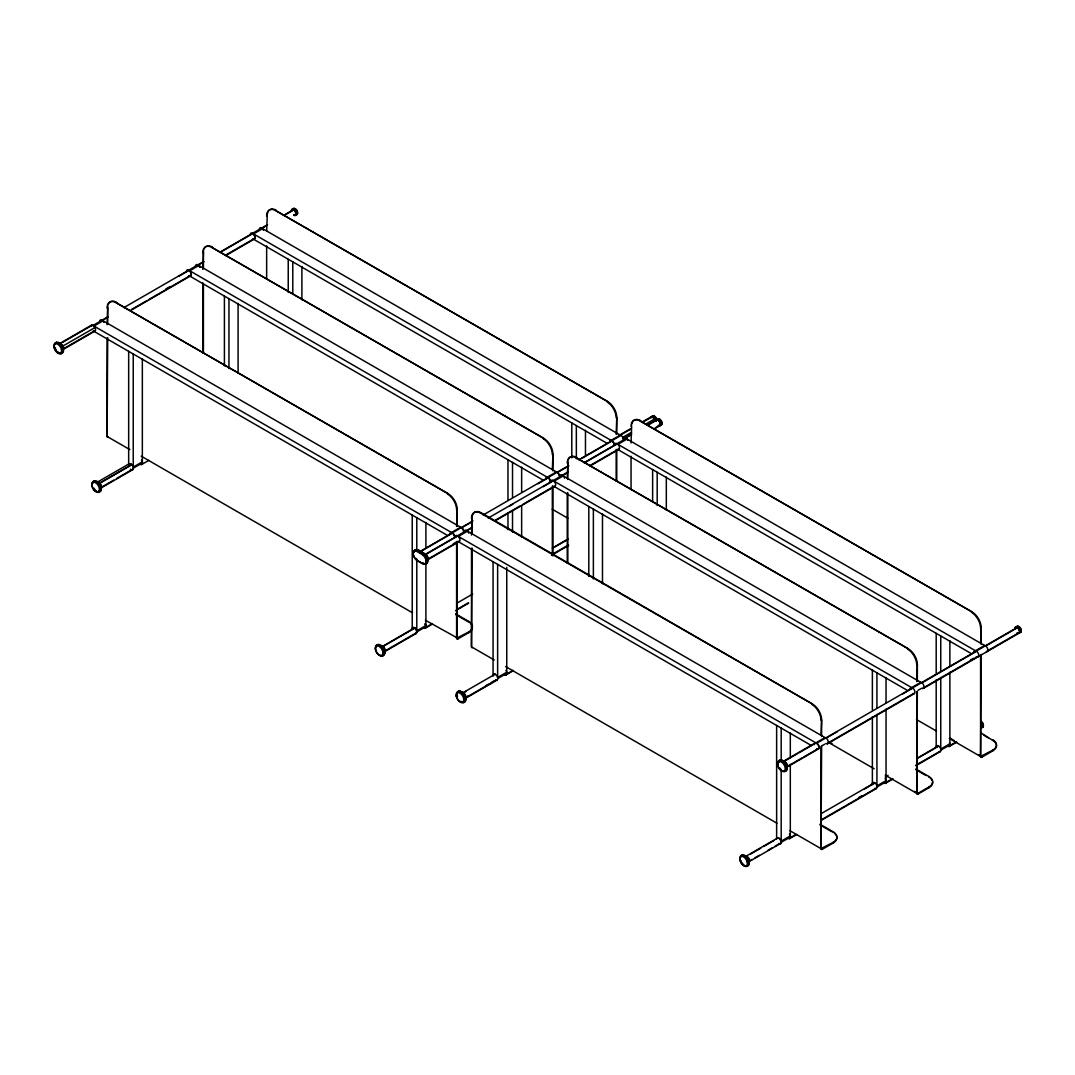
<?xml version="1.0" encoding="UTF-8"?>
<svg xmlns="http://www.w3.org/2000/svg" width="1075" height="1075" viewBox="0 0 1075 1075"><rect width="100%" height="100%" fill="white"/><g stroke="black" fill="none" stroke-linecap="round" stroke-linejoin="round"><path stroke-width="1.5" d="M666.312 510.235L666.312 476.977M424.719 563.837L421.911 563.246A35.878 20.707 60 0 1 420.983 562.749L415.958 559.578A5.362 3.091 60 0 1 413.243 553.813A5.362 3.091 60 0 1 415.958 551.179L417.449 549.742M427.877 560.787L425.982 561.163A5.362 3.091 60 0 0 423.268 555.399L421.682 554.243A41.347 23.878 60 0 0 420.983 553.813L419.626 552.872L421.266 551.717M657.672 419.747L659.109 418.941M415.958 559.578L416.724 559.618M423.268 555.399L424.786 554.055L425.095 555.305A3.601 2.029 58.8 0 0 424.504 554.848M747.165 861.827L752.07 859.476M779.079 768.45L779.98 768.061M783.782 764.312L785.328 763.559A22.803 2.15 -33.8 0 1 785.126 763.828M785.247 763.774L786.349 763.089M295.141 210.888L296.579 210.055M1018.791 628.673L1020.215 627.84M659.996 425.109L658.679 425.74M375.753 647.244L375.417 648.212M107.083 324.704L107.702 307.665A12.9 7.444 60 0 1 107.836 305.918M107.083 308.028A12.9 7.444 60 0 1 116.208 302.76L448.087 493.667A12.9 7.444 60 0 1 457.211 509.456L457.211 526.145M202.826 269.435L203.43 252.397A12.9 7.444 60 0 1 203.578 250.65M202.826 252.746A12.9 7.444 60 0 1 211.95 247.478L543.829 438.398A12.9 7.444 60 0 1 552.94 454.188L552.94 470.863M266.654 230.91L267.258 215.551M266.654 215.9A12.9 7.444 60 0 1 275.764 210.633L607.657 401.553A12.9 7.444 60 0 1 616.768 417.342L616.768 434.018M59.3 343.772L91.214 325.349M62.592 342.347L91.603 325.604M93.108 325.389L107.997 316.789M123.88 307.625L203.726 261.534M219.555 252.383L267.594 224.662M283.545 215.443L293.703 209.585M107.997 317.152L102.233 320.484A3.01 1.733 60 0 1 103.737 322.07M178.746 276.302L188.851 270.47A3.01 1.733 60 0 1 190.933 273.655A3.01 1.733 60 0 1 189.657 275.67M203.726 261.883L197.961 265.203A3.01 1.733 60 0 1 199.681 267.218M220.993 251.913L252.665 233.624A3.01 1.733 60 0 1 254.775 236.903A3.01 1.733 60 0 1 253.324 238.798M266.143 225.844L261.789 228.357A3.01 1.733 60 0 1 263.2 229.795M284.996 214.96L293.703 209.934M95.017 327.553L62.861 346.069A3.01 1.733 60 0 0 60.093 343.892M165.752 289.067L170.078 286.568M64.164 348.394L94.627 330.804M131.163 309.707L147.047 300.543M148.484 299.71L190.356 275.536M225.602 255.138L254.385 238.516M63.089 349.482L95.003 331.06M131.311 310.111L190.409 275.979M225.71 255.608L254.506 238.972M107.702 337.698L107.083 436.463A1.72 0.994 -60 0 0 108.306 437.162M129.242 463.755L97.328 482.178A3.44 1.989 60 0 1 100.943 484.516A3.44 1.989 60 0 1 100.324 488.278M99.854 482.984L131.755 464.561M133.381 468.136L142.491 462.882M102.112 486.854L113.708 480.149M116.611 478.469L132.574 469.264M101.332 487.418L100.526 487.822M100.754 488.144L132.655 469.721M141.631 464.521L148.874 460.342M116.208 302.76L448.087 493.667M211.95 247.478L543.829 438.398M275.764 210.633L607.657 401.553M456.606 526.495L457.211 509.456M552.335 469.547L552.94 454.188M616.163 434.367L616.768 417.342M471.495 535.095L472.1 518.056A12.9 7.444 60 0 1 481.224 512.788L812.498 704.058A12.9 7.444 60 0 1 821.609 719.847L821.609 736.523M471.495 518.405A12.9 7.444 60 0 1 480.619 513.151L481.224 512.788M567.237 478.147L567.842 462.787A12.9 7.444 60 0 1 567.976 461.041M567.237 463.137A12.9 7.444 60 0 1 576.348 457.869L908.241 648.776A12.9 7.444 60 0 1 917.351 664.578L917.351 681.254M631.052 442.967L631.657 425.942M631.052 426.291A12.9 7.444 60 0 1 640.176 421.024L972.055 611.93A12.9 7.444 60 0 1 981.179 627.733L981.179 644.409M619.375 435.2L630.985 428.508M642.595 421.803L651.289 416.778M631.012 428.992L611.057 440.36L253.512 233.933L262.636 228.666L620.181 435.093M642.622 422.287L649.864 418.108M413.956 551.932A6.235 3.601 60 0 1 417.06 549.661L420.419 551.287L473.013 520.864M483.118 515.032L568.715 465.609M578.793 459.791L621.028 435.415M471.576 522.047L461.471 527.879A3.01 1.733 60 0 1 463.594 531.574M537.984 483.71L548.089 477.878A3.01 1.733 60 0 1 550.212 481.56M557.199 472.61L568.715 465.959M581.669 458.488L611.903 441.032A3.01 1.733 60 0 1 614.04 444.714M631.522 432.325L622.586 437.458A3.01 1.733 60 0 1 623.083 438.775M645.806 424.061L654.729 418.928M624.4 438.264L631.657 434.085M647.607 424.867L656.314 419.841M626.08 437.794L630.434 435.281M647.835 425.243L656.543 420.218M425.606 554.203L472.409 527.18M488.292 518.016L568.124 471.925M583.967 462.774L626.188 438.398M425.606 554.552L457.52 536.129M466.631 530.862L472.409 527.529M509.94 505.868L512.829 504.202M543.144 486.693L553.249 480.861A3.01 1.733 60 0 0 551.287 481.237M566.686 473.107L562.373 475.593A3.01 1.733 60 0 0 560.236 476.83M585.405 462.29L617.077 444.015M428.038 558.422L427.339 558.812M453.166 543.91L456.069 542.23M427.017 559.672L458.931 541.236M495.562 520.098L520.112 505.922M523.001 504.256L553.316 486.76M590 465.529L618.797 448.907M655.32 427.863L659.674 425.351M427.124 560.088L459.415 541.437M495.723 520.488L554.808 486.37M590.121 465.986L618.918 449.363M654.097 429.059L659.889 425.713M456.835 603.209L472.704 594.032M552.469 547.981L568.312 538.844M382.848 646.223L414.762 627.8M552.469 548.344L568.312 539.193M416.939 631.858L426.063 626.591M385.011 650.563L384.312 650.953M414.668 633.82L384.218 651.41A3.01 1.733 60 0 0 384.568 649.112A3.01 1.733 60 0 0 382.821 646.559L414.735 628.136A3.01 1.733 60 0 1 416.576 632.194M425.136 627.787L432.352 623.621M456.888 609.458L468.445 602.779M552.752 554.068L568.124 545.186M384.326 651.84L416.24 633.417M425.189 628.243L432.432 624.051M455.612 610.681L468.66 603.156M551.435 555.358L568.702 545.388M457.211 542.821L457.211 637.905L425.351 620.208M457.211 637.905L468.754 631.939A12.9 7.444 0 0 0 472.489 627.33M456.606 541.504L456.606 638.254A1.72 0.994 -60 0 0 457.816 638.953L468.754 632.638A12.9 7.444 0 0 0 472.1 629.305M472.1 548.089L471.495 646.854A1.72 0.994 -60 0 0 472.248 647.714M463.191 692.609L495.105 674.186M463.218 692.972L466.12 691.306M465.865 696.654L464.951 697.084M497.779 678.527L506.903 673.259M465.139 697.648L468.042 695.968M485.457 685.931L488.359 684.251M491.262 682.571L494.151 680.905M465.005 698.118L496.919 679.682M505.976 674.468L513.192 670.303M465.153 698.535L497.053 680.112M506.029 674.912L513.272 670.733M480.619 513.151L812.498 704.058M576.348 457.869L908.241 648.776M640.176 421.024L972.055 611.93M821.004 735.206L821.609 719.847M916.747 681.604L917.351 664.578M980.575 643.092L981.179 627.733M814.85 743.147L782.936 761.57A3.44 1.989 60 0 1 786.551 763.411A3.44 1.989 60 0 1 786.363 767.483M783.178 761.933L797.677 753.548M799.128 752.715L815.092 743.51A3.01 1.733 60 0 1 816.382 743.363M816.758 743.188L1017.34 627.37M825.869 738.27L837.425 731.605M902.382 694.101L912.487 688.269A3.01 1.733 60 0 0 910.525 688.645M976.315 651.41L921.611 683.001A3.01 1.733 60 0 0 920.361 682.746M1017.34 627.733L985.426 646.156A3.01 1.733 60 0 0 984.915 645.927M821.313 746.171L824.727 744.196M918.184 690.244L921.611 688.269M970.55 660.01L973.439 658.343M802.461 757.687L786.51 766.905A3.01 1.733 60 0 0 786.779 764.54A3.01 1.733 60 0 0 784.978 762.041M803.912 756.854L818.424 748.482M827.374 743.336L913.992 693.321M922.861 688.161L978.035 656.314M986.837 651.262L1018.751 632.839M786.752 767.254L818.653 748.832M827.428 743.779L914.046 693.778M923.438 688.349L1019.248 633.027M746.184 856.143L778.098 837.721M750.646 854.02L760.791 848.162M763.693 846.482L773.852 840.623M821.233 813.6L874.647 782.761M916.881 758.372L938.475 745.902M864.542 788.942L874.647 783.111A3.01 1.733 60 0 0 873.142 782.963M885.209 777.01L888.084 775.344M916.881 758.722L938.475 746.252A3.01 1.733 60 0 0 936.446 746.789M749.288 859.651L748.187 860.134M781.35 842.236L790.461 836.982M858.764 797.543L861.653 795.876M877.079 786.967L886.203 781.7M940.907 750.122L950.018 744.854M754.959 857.796L759.313 855.283M768.02 850.258L772.374 847.745M775.277 846.079L779.63 843.566A3.01 1.733 60 0 0 780.477 843.405M885.021 783.003L892.693 778.582M915.725 765.279L940.195 751.156M948.997 746.104L956.253 741.911M749.262 861.532L779.724 843.956M789.534 838.178L795.312 834.845M821.3 819.835L876.152 788.163M789.601 838.621L796.844 834.442M821.475 820.238L876.219 788.62M885.612 783.205L892.801 779.039M915.833 765.749L940.316 751.613M949.104 746.52L956.75 742.113M834.603 833.501A12.9 7.444 0 0 1 833.165 843.028L822.227 849.344A1.72 0.994 -60 0 1 821.004 848.645L821.609 746.534M932.63 781.848A12.9 7.444 0 0 1 928.907 787.76L917.956 794.076A1.72 0.994 -60 0 1 916.747 793.377L917.351 691.265M981.099 732.962L992.722 740.379A12.9 7.444 0 0 1 992.722 750.901L981.784 757.23A1.72 0.994 -60 0 1 980.575 756.518L981.179 654.42M821.609 848.296L833.165 842.33A12.9 7.444 0 0 0 833.165 831.795L820.091 824.243M914.516 791.375L917.728 793.457L928.907 787.048A12.9 7.444 0 0 0 928.907 776.526L915.819 768.974M992.722 739.681A12.9 7.444 0 0 1 992.722 750.202L981.179 756.168M92.961 482.285L92.06 483.602M56.518 342.307L55.443 343.798M982.375 722.682L981.018 723.475A3.386 1.962 60 0 1 980.911 728.057M415.958 551.179L417.315 551.73A35.878 20.721 60 0 1 418.229 552.227L419.613 553.007M414.144 552.107A6.114 3.534 60 0 1 417.221 549.688L417.691 549.822M463.809 699.234L465.744 698.737L465.058 697.742A22.803 11.718 -4.9 0 0 464.83 697.487M418.484 550.225L418.726 550.346A38.646 22.306 60 0 1 419.452 550.736L420.312 551.166M418.645 550.252L418.887 550.373A40.205 23.166 59.9 0 1 419.599 550.79M419.304 550.991L417.732 550.319A13.303 9.541 -76.6 0 0 417.221 549.688M422.797 563.018L422.314 562.749A34.44 19.887 60 0 0 423.053 563.152M382.955 653.466L384.89 653.13L384.218 651.799M419.976 551.354L421.534 552.55A7.323 4.233 -60 0 1 421.682 552.993M419.922 551.005L421.024 551.569A13.303 7.686 -60 0 1 421.346 552.133M420.406 551.287L422.73 552.94A35.273 20.371 60 0 1 423.59 553.477L424.961 554.498M253.512 239.201L606.703 443.115M617.923 449.592L971.101 653.492M189.697 276.047L542.875 479.961M907.287 690.352L554.095 486.438A3.44 1.989 60 0 0 555.573 483.857A3.44 1.989 60 0 0 552.684 480.256A3.44 1.989 60 0 0 550.857 482.42M984.001 735.34L988.368 737.867M949.924 738.122L954.183 740.581M978.949 754.878L981.784 757.23L949.306 738.471M552.227 509.227L567.855 518.244M916.424 719.498L936.527 731.094M915.819 769.673L925.992 775.545M829.268 742.167L832.104 743.806M828.449 742.395L874.123 768.759M885.276 775.209L917.956 794.076L917.956 793.377M93.955 331.315L447.146 535.229M458.367 541.706L811.544 745.62M455.679 613.865L468.754 621.417A12.9 7.444 0 0 1 472.489 626.026M455.679 614.564L468.754 622.116L468.754 621.417M820.091 824.955L831.714 831.66M129.82 449.592L107.083 436.463L107.083 338.047M141.188 456.149L412.558 612.831M494.231 659.983L471.495 646.854L471.495 548.438M505.599 666.54L776.97 823.222M789.749 830.599L822.227 849.344L822.227 848.645M420.406 561.661L419.626 562.091M419.008 561.62L421.655 563.139A34.427 19.874 60 0 0 422.609 563.649L424.034 564.214A6.222 3.588 60 0 0 427.192 561.177A6.222 3.588 60 0 0 424.034 554.472L422.381 553.249A38.619 22.293 60 0 0 421.655 552.805L418.82 551.166A40.648 23.462 60 0 0 418.108 550.79L416.885 550.212A6.584 3.803 60 0 0 416.401 550.064A6.222 3.588 60 0 0 413.324 554.216M421.36 551.838L424.719 554.082A6.114 3.534 60.1 0 1 427.931 560.666A6.114 3.534 60.1 0 1 424.813 563.663M422.085 552.268L422.448 552.416A40.192 23.166 59.9 0 1 423.16 552.886M422.327 552.402A38.646 22.306 60 0 1 423.053 552.846L423.886 553.316M423.537 553.155L424.598 553.867M424.746 555.036L424.625 554.942A3.561 1.666 52.8 0 0 424.088 554.646A3.574 1.68 52.8 0 1 424.518 554.942M424.007 553.504L424.827 554.082M99.196 490.643L101.104 490.442L100.499 488.803M60.146 353.379L61.799 353.42L61.826 352.345M423.268 563.797L423.308 563.932A5.362 3.091 60 0 0 425.982 561.163M992.722 750.202L992.722 750.901M980.575 654.769L980.575 756.518M949.87 640.687L949.87 665.627M949.87 672.278L949.87 743.793L940.759 749.06L940.759 677.546M940.759 635.97L940.759 670.894M936.191 633.336L936.191 673.246M936.191 679.911L936.191 746.426M928.907 776.526L928.907 777.225M928.907 787.048L928.907 787.76M916.747 691.615L916.747 793.377M886.042 677.532L886.042 702.486M886.042 709.137L886.042 780.638L876.931 785.906L876.931 714.391M876.931 672.816L876.931 707.74M872.376 670.195L872.376 710.105M872.376 716.756L872.376 783.272M833.165 831.795L833.165 832.507M833.165 842.33L833.165 843.028M821.004 746.883L821.004 848.645M790.313 732.814L790.313 757.754M790.313 764.406L790.313 835.907L781.189 841.174L781.189 769.673M781.189 728.098L781.189 761.355M776.634 725.464L776.634 838.54M657.188 472.261L657.188 505.519M652.633 469.627L652.633 501.219M631.052 456.311L631.052 489.676M616.768 450.707L616.768 480.727M616.163 449.39L616.163 481.076M602.484 513.823L602.484 583.671M593.373 509.107L593.373 578.955M588.804 506.473L588.804 576.321M585.472 430.296L585.472 455.249M576.348 425.593L576.348 458.85M571.793 422.959L571.793 457.869M567.842 462.787L567.842 479.463M567.842 492.807L567.842 562.87M567.237 493.156L567.237 563.219M552.94 485.887L552.94 555.936M552.335 486.236L552.335 554.619M521.644 467.155L521.644 492.095M521.644 505.398L521.644 536.989M512.52 462.438L512.52 497.362M512.52 510.665L512.52 532.273M507.964 459.804L507.964 499.714M507.964 513.017L507.964 529.653M506.755 567.439L506.755 672.197L497.631 677.465L497.631 564.388M493.076 561.755L493.076 674.831M472.1 518.056L472.1 533.066M468.754 631.939L468.754 632.638M457.816 638.254L457.816 638.953M425.902 522.423L425.902 547.363M425.902 562.332L425.902 625.529L416.791 630.783L416.791 559.282M416.791 517.707L416.791 549.298M412.236 515.073L412.236 628.149M301.9 266.587L301.9 299.844M292.79 261.87L292.79 293.475M288.234 259.236L288.234 292.494M266.654 245.933L266.654 279.285M238.086 303.432L238.086 373.28M228.962 298.716L228.962 368.564M224.406 296.095L224.406 365.93M203.43 252.397L203.43 267.406M203.43 284.096L203.43 352.479M202.826 282.779L202.826 352.842M142.343 358.714L142.343 461.807L133.233 467.074L133.233 353.998M128.664 351.364L128.664 464.44M107.702 307.665L107.702 324.354M250.381 233.812A3.44 1.989 60 0 1 253.109 233.571A3.44 1.989 60 0 1 255.097 237.548A3.44 1.989 60 0 1 253.001 239.053M195.543 266.076A3.44 1.989 60 0 1 197.303 264.584A3.44 1.989 60 0 1 199.95 267.191M505.855 670.357A3.44 1.989 60 0 1 506.795 674.038A3.44 1.989 60 0 1 504.471 674.67M493.223 675.852A3.01 1.733 60 0 1 495.132 674.549M492.928 675.718A3.44 1.989 60 0 1 495.293 674.28A3.44 1.989 60 0 1 497.779 678.392A3.44 1.989 60 0 1 495.521 680.018M462.72 692.824A3.01 1.733 60 0 0 462.263 692.824A3.44 1.989 60 0 0 461.363 692.811A3.44 1.989 60 0 1 465.112 694.463A3.44 1.989 60 0 1 464.87 698.642A3.44 1.989 60 0 0 462.841 693.093M462.828 693.818A3.01 1.733 60 0 1 464.454 696.157M457.117 693.98A6.127 3.534 60 0 1 461.108 691.521A6.127 3.534 60 0 1 465.69 698.132A6.235 3.601 60 0 1 462.868 702.432M462.841 702.23A6.127 3.534 60 0 0 465.69 698.132A6.235 3.601 60 0 0 460.906 691.48A6.235 3.601 60 0 0 456.915 694.02M461.578 701.773A6.127 3.534 60 0 1 460.933 701.357M457.466 696.358A6.127 3.534 60 0 1 457.345 695.942M456.311 695.565A6.222 3.588 60 0 1 461.188 692.448A6.222 3.588 60 0 1 464.628 701.599A6.222 3.588 60 0 1 457.681 699.234M457.453 698.831A6.222 3.588 60 0 1 456.378 695.968M461.618 702.029A6.235 3.601 60 0 1 460.651 701.424M457.386 696.815A6.235 3.601 60 0 1 457.13 695.982M91.079 326.303A3.01 1.733 60 0 1 91.993 325.47M92.463 325.483A3.01 1.733 60 0 1 94.775 327.633M90.73 326.249A3.44 1.989 60 0 1 93.444 325.618A3.44 1.989 60 0 1 95.541 329.797A3.44 1.989 60 0 1 93.095 331.006M59.689 343.557A3.44 1.989 60 0 1 63.102 345.989A3.44 1.989 60 0 1 62.713 349.697M59.689 343.852A3.44 1.989 60 0 1 62.256 345.895A3.44 1.989 60 0 1 62.901 349.187M60.791 345.062A3.01 1.733 60 0 1 61.288 345.559M61.839 346.365A3.01 1.733 60 0 1 62.337 347.722M54.919 344.551A6.127 3.534 60 0 1 59.515 342.979A6.127 3.534 60 0 1 63.532 350.248A6.127 3.534 60 0 1 59.568 352.976M58.628 352.398A6.127 3.534 60 0 1 58.01 351.888M56.599 350.262A6.127 3.534 60 0 1 56.249 349.724M55.537 348.313A6.127 3.534 60 0 1 55.242 347.494M54.247 347.547A6.222 3.588 60 0 1 57.902 342.925A6.222 3.588 60 0 1 62.753 351.377A6.222 3.588 60 0 1 56.867 352.13M56.572 351.821A6.222 3.588 60 0 1 54.368 347.964M814.326 744.599A3.44 1.989 60 0 1 816.745 743.188A3.44 1.989 60 0 1 819.19 747.394A3.44 1.989 60 0 1 816.758 748.805M823.759 738.108A3.44 1.989 60 0 1 827.978 740.541A3.44 1.989 60 0 1 825.869 743.537M455.088 537.191A3.44 1.989 60 0 1 457.52 535.78A3.44 1.989 60 0 1 459.952 539.986A3.44 1.989 60 0 1 457.52 541.397M464.212 531.735A3.44 1.989 60 0 1 466.08 530.271A3.44 1.989 60 0 1 468.74 533.133M811.894 704.407A12.9 7.444 60 0 1 821.004 720.196M776.499 839.132A3.44 1.989 60 0 1 779.173 838.191A3.44 1.989 60 0 1 781.337 842.531A3.44 1.989 60 0 1 778.649 843.472M789.426 834.066A3.44 1.989 60 0 1 790.421 837.506A3.44 1.989 60 0 1 788.526 838.608M609.619 441.22A3.44 1.989 60 0 1 612.562 441.153A3.44 1.989 60 0 1 614.282 445.426M618.73 435.953A3.44 1.989 60 0 1 621.35 435.63A3.44 1.989 60 0 1 623.446 439.42M259.357 229.607A3.44 1.989 60 0 1 260.849 227.685A3.44 1.989 60 0 1 263.603 229.996M607.039 401.902A12.9 7.444 60 0 1 616.163 417.691M267.393 213.804A12.9 7.444 60 0 1 276.369 210.283M424.047 554.23A3.44 1.989 60 0 1 426.6 556.192A3.44 1.989 60 0 1 427.326 559.484M423.631 554.23A3.44 1.989 60 0 1 427.232 555.869A3.44 1.989 60 0 1 427.232 560.035M424.168 554.861A3.01 1.733 60 0 1 424.867 555.197M425.216 555.466A3.01 1.733 60 0 1 425.996 556.353M426.251 556.783A3.01 1.733 60 0 1 426.815 558.557M141.564 464.078A3.01 1.733 60 0 1 140.059 463.93M141.564 460.597A3.01 1.733 60 0 1 142.034 463.54M141.457 459.966A3.44 1.989 60 0 1 142.384 463.648A3.44 1.989 60 0 1 140.059 464.279M910.095 688.847A3.44 1.989 60 0 1 912.554 687.946A3.44 1.989 60 0 1 914.906 691.762A3.44 1.989 60 0 1 913.145 693.805M454.456 536.532A3.01 1.733 60 0 0 452.347 533.146L420.433 551.569A3.01 1.733 60 0 1 421.843 553.007M449.914 534.208A3.44 1.989 60 0 1 452.347 532.797A3.44 1.989 60 0 1 454.779 537.003M418.914 550.964A3.44 1.989 60 0 1 422.341 553.383M554.969 472.678A3.44 1.989 60 0 1 557.858 472.745A3.44 1.989 60 0 1 559.605 476.857M557.858 473.107A3.01 1.733 60 0 1 559.228 475.472M919.77 682.558A3.44 1.989 60 0 1 923.667 685.138A3.44 1.989 60 0 1 922.269 688.538M559.968 477.058A3.44 1.989 60 0 1 561.688 474.962A3.44 1.989 60 0 1 564.577 478.16M568.393 459.509A12.9 7.444 60 0 1 576.952 457.52M907.623 649.139A12.9 7.444 60 0 1 916.747 664.928M930.345 778.219A12.9 7.444 0 0 1 932.24 780.571M872.255 784.669A3.44 1.989 60 0 1 874.365 782.613A3.44 1.989 60 0 1 877.079 786.806A3.44 1.989 60 0 1 874.647 788.365M885.088 778.69A3.44 1.989 60 0 1 886.096 782.439A3.44 1.989 60 0 1 883.771 783.111M949.494 742.798A3.44 1.989 60 0 1 948.647 746.587M982.577 726.082A14.19 11.422 43.3 0 1 982.993 726.848M980.87 721.338A3.359 1.948 60 0 1 983.316 724.819A3.359 1.948 60 0 1 981.999 727.224M981.529 727.708A4.313 3.48 43.3 0 1 981.22 727.412M980.911 724.053A2.97 1.707 60 0 1 980.938 727.627M980.938 721.406A3.521 2.029 60 0 1 983.356 725.558A3.521 2.029 60 0 1 981.152 727.264M980.857 722.991A3.548 2.042 60 0 1 982.228 726.337A3.548 2.042 60 0 1 980.884 728.138M416.415 632.651A3.01 1.733 60 0 1 415.299 633.188M412.101 629.439A3.44 1.989 60 0 1 414.009 627.41A3.44 1.989 60 0 1 416.845 631.038A3.44 1.989 60 0 1 415.326 633.565M381.168 645.779A3.44 1.989 60 0 1 384.487 648.198A3.44 1.989 60 0 1 384.218 651.893M381.155 646.102A3.44 1.989 60 0 1 383.681 648.198A3.44 1.989 60 0 1 384.299 651.45M382.162 647.284A3.01 1.733 60 0 1 382.646 647.755M383.197 648.534A3.01 1.733 60 0 1 383.721 649.851M376.129 646.693A6.235 3.601 60 0 1 380.98 645.349A6.235 3.601 60 0 1 384.863 652.928A6.235 3.601 60 0 1 380.496 655.199M375.753 650.173A6.222 3.588 60 0 1 378.817 644.973A6.222 3.588 60 0 1 384.178 652.821A6.222 3.588 60 0 1 379.166 655.159M378.857 654.917A6.222 3.588 60 0 1 377.123 652.982M376.868 652.606A6.222 3.588 60 0 1 376.048 650.993M778.206 838.11A3.01 1.733 60 0 1 780.356 839.871A3.01 1.733 60 0 1 780.974 842.666M746.292 856.533A3.01 1.733 60 0 1 748.63 858.603A3.01 1.733 60 0 1 748.858 861.518M745.271 856.291A3.44 1.989 60 0 1 748.738 858.293A3.44 1.989 60 0 1 748.67 862.257M745.459 857.071A3.01 1.733 60 0 1 746.131 857.353M746.641 857.729A3.01 1.733 60 0 1 747.273 858.414M747.663 859.032A3.01 1.733 60 0 1 748.187 860.564M745.499 856.479A3.44 1.989 60 0 1 747.998 858.428A3.44 1.989 60 0 1 748.751 861.653M747.77 860.148A22.803 8.009 -14.6 0 1 748.469 860.551M740.487 857.46A6.235 3.601 60 0 1 744.935 855.431A6.235 3.601 60 0 1 749.275 862.661A6.235 3.601 60 0 1 745.566 865.913M744.397 865.267A6.235 3.601 60 0 1 743.967 864.945M743.349 864.381A6.235 3.601 60 0 1 742.771 863.736M742.22 863.023A6.235 3.601 60 0 1 741.978 862.647M741.145 861.035A6.235 3.601 60 0 1 740.984 860.618M291.836 210.203A2.97 1.707 60 0 1 295.437 212.03A2.97 1.707 60 0 1 293.918 214.919M291.433 210.391A3.386 1.962 60 0 1 294.026 209.759A3.386 1.962 60 0 1 296.163 213.723A3.386 1.962 60 0 1 294.053 215.269M296.781 213.455A14.19 11.422 43.3 0 1 297.184 214.221M293.072 209.061A3.359 1.948 60 0 1 297.143 211.049A3.359 1.948 60 0 1 295.517 214.436M292.817 210.109A3.359 1.948 60 0 1 292.938 209.37M295.719 215.081A4.313 3.48 43.3 0 1 295.41 214.772M291.983 210.001A4.313 3.48 43.3 0 1 291.809 209.625M292.561 210.189A3.521 2.029 60 0 1 295.074 208.738A3.521 2.029 60 0 1 297.547 213.092A3.521 2.029 60 0 1 294.98 214.436M291.459 210.243A3.548 2.042 60 0 1 294.254 209.598A3.548 2.042 60 0 1 296.418 213.885A3.548 2.042 60 0 1 293.945 215.188M936.137 746.601A3.44 1.989 60 0 1 938.757 746.09A3.44 1.989 60 0 1 940.907 749.987A3.44 1.989 60 0 1 938.972 751.748M425.015 623.675A3.44 1.989 60 0 1 426.009 627.115A3.44 1.989 60 0 1 424.128 628.217M425.136 624.32A3.01 1.733 60 0 1 424.437 627.921M464.669 531.252A3.01 1.733 60 0 1 465.126 530.714M656.072 420.983A2.97 1.707 60 0 1 658.397 420.553A2.97 1.707 60 0 1 660.198 424.034A2.97 1.707 60 0 1 658.317 425.31M624.333 438.949A3.01 1.733 60 0 1 624.629 438.64M655.831 420.822A3.386 1.962 60 0 1 658.411 420.123A3.386 1.962 60 0 1 660.574 424.114A3.386 1.962 60 0 1 658.438 425.646A3.548 2.042 60 0 0 660.829 424.074A3.548 2.042 60 0 0 658.424 419.828A3.548 2.042 60 0 0 655.831 420.93M623.809 439.258A3.44 1.989 60 0 1 625.556 438.13A3.44 1.989 60 0 1 628.002 440.374M661.676 422.502A14.19 6.275 -9.6 0 1 661.972 422.65M657.336 419.761A3.359 1.948 60 0 1 661.179 420.755A3.359 1.948 60 0 1 660.614 424.988M660.52 423.51A4.313 1.908 -9.6 0 1 660.157 423.442M657.053 419.868A3.521 2.029 60 0 1 661.206 420.943A3.521 2.029 60 0 1 660.171 425.162M459.791 527.341A3.44 1.989 60 0 1 462.344 528.228A3.44 1.989 60 0 1 463.889 531.547M99.827 321.062A3.44 1.989 60 0 1 101.561 319.853A3.44 1.989 60 0 1 104.047 322.11M128.53 465.018A3.44 1.989 60 0 1 131.298 464.158A3.44 1.989 60 0 1 133.34 468.606A3.44 1.989 60 0 1 130.451 469.197M108.252 304.386A12.9 7.444 60 0 1 108.924 303.11M109.825 302.129A12.9 7.444 60 0 1 116.812 302.411M447.482 494.016A12.9 7.444 60 0 1 456.606 509.805M470.205 623.11A12.9 7.444 0 0 1 471.334 624.226M416.562 558.933A6.235 3.601 60 0 1 416.092 558.382M413.566 555.224A6.222 3.588 60 0 0 416.388 559.806L418.054 561.029A38.619 22.293 60 0 0 418.766 561.472M973.883 652.471A3.44 1.989 60 0 1 976.315 651.06A3.44 1.989 60 0 1 978.747 655.28A3.44 1.989 60 0 1 976.315 656.677M974.286 651.947A3.01 1.733 60 0 1 975.657 651.154M455.397 537.07A3.01 1.733 60 0 1 457.009 535.914M186.687 270.389A3.44 1.989 60 0 1 189.603 270.698L547.242 477.206L556.353 471.952L198.808 265.525L189.697 270.779A3.44 1.989 60 0 1 191.242 274.757A3.44 1.989 60 0 1 188.851 275.738M186.418 271.33A3.44 1.989 60 0 1 186.553 270.672M816.892 743.618A3.01 1.733 60 0 1 818.693 748.133M784.159 762.632A3.01 1.733 60 0 1 785.812 764.876M783.03 761.637A3.44 1.989 60 0 1 783.339 761.637M784.159 761.92A3.44 1.989 60 0 1 786.376 767.322M778.528 762.712A6.127 3.534 60 0 1 785.005 762.471A6.127 3.534 60 0 1 785.301 771.098M777.762 764.795A6.222 3.588 60 0 1 781.229 760.589A6.222 3.588 60 0 1 786.403 767.94A6.222 3.588 60 0 1 782.304 771.259M781.982 771.084A6.222 3.588 60 0 1 779.066 768.061M778.837 767.671A6.222 3.588 60 0 1 778.098 766.032M778.313 762.86A6.235 3.601 60 0 1 784.777 762.336A6.235 3.601 60 0 1 785.368 771.245M785.099 771.299A6.235 3.601 60 0 1 784.239 771.299M781.095 769.431A6.235 3.601 60 0 1 780.799 769.122M651.074 417.611A2.97 1.707 60 0 1 653.412 417.718A2.97 1.707 60 0 1 655.038 420.957M655.401 420.943A3.386 1.962 60 0 0 653.264 417.154A3.386 1.962 60 0 0 650.711 417.637A3.548 2.042 60 0 1 653.358 416.912A3.548 2.042 60 0 1 655.656 420.957M654.164 415.998A14.19 9.178 -66.9 0 1 654.514 417.557M652.243 416.603A3.359 1.948 60 0 1 654.662 416.321A3.359 1.948 60 0 1 656.771 419.72M652.673 417.234A4.313 2.795 -66.9 0 1 652.7 416.831M651.813 417.732A3.521 2.029 60 0 1 653.976 415.971A3.521 2.029 60 0 1 656.731 419.841M983.759 645.605A3.44 1.989 60 0 1 987.455 648.225A3.44 1.989 60 0 1 986.393 651.746M614.672 444.674A3.44 1.989 60 0 1 617.09 443.666A3.44 1.989 60 0 1 619.482 447.482A3.44 1.989 60 0 1 617.735 449.552M971.451 612.28A12.9 7.444 60 0 1 980.561 628.082M631.804 424.195A12.9 7.444 60 0 1 640.781 420.674M545.845 477.932A3.44 1.989 60 0 1 548.814 478.079A3.44 1.989 60 0 1 550.467 482.272M203.981 249.118A12.9 7.444 60 0 1 212.554 247.129M543.224 438.748A12.9 7.444 60 0 1 552.335 454.537M1016.695 627.504A2.97 1.707 60 0 1 1019.409 630.944A2.97 1.707 60 0 1 1017.447 632.664M1015.311 628.418A2.97 1.707 60 0 1 1016.372 627.477M1014.975 628.19A3.44 1.989 60 0 1 1017.702 627.612A3.44 1.989 60 0 1 1019.772 631.791A3.44 1.989 60 0 1 1017.34 632.987M1016.923 626.591A14.19 11.422 43.3 0 1 1017.541 627.236M1016.533 627.33A3.359 1.948 60 0 1 1020.43 628.176A3.359 1.948 60 0 1 1019.678 632.369M1020.592 631.562A14.19 11.422 43.3 0 1 1020.82 632.006M1015.633 627.8A4.313 3.48 43.3 0 1 1015.458 627.424M1019.369 632.866A4.313 3.48 43.3 0 1 1019.06 632.57M1016.238 628.418A3.521 2.029 60 0 1 1018.119 626.268A3.521 2.029 60 0 1 1021.062 629.843A3.521 2.029 60 0 1 1019.691 632.611M128.866 465.005A3.01 1.733 60 0 1 129.699 464.024M130.639 464.131A3.01 1.733 60 0 1 131.661 464.83L99.747 483.253A3.01 1.733 60 0 0 98.739 482.554M97.261 482.379A3.44 1.989 60 0 1 100.19 484.597A3.44 1.989 60 0 1 100.499 488.171M97.288 482.944A3.01 1.733 60 0 1 99.921 485.403M92.746 483.253A6.127 3.534 60 0 1 97.18 481.398A6.127 3.534 60 0 1 101.359 488.547A6.127 3.534 60 0 1 97.623 491.597M96.36 490.858A6.127 3.534 60 0 1 96.051 490.603M95.164 489.73A6.127 3.534 60 0 1 94.882 489.394M94.358 488.682A6.127 3.534 60 0 1 94.116 488.305M91.899 485.148A6.222 3.588 60 0 1 97.449 482.608A6.222 3.588 60 0 1 99.505 492.054A6.222 3.588 60 0 1 92.168 486.357M419.747 551.529A3.44 1.989 60 0 1 420.419 551.999M420.889 552.469A3.44 1.989 60 0 1 421.319 553.034M615.048 444.539A3.01 1.733 60 0 1 616.418 443.747M103.079 320.793L93.955 326.061L451.5 532.488L460.624 527.22L103.079 320.793M467.477 531.184L458.367 536.438L815.912 742.879L825.022 737.611L467.477 531.184M563.219 475.903L554.095 481.17L911.64 687.597L920.764 682.329L563.219 475.903M627.034 439.057L617.923 444.324L975.468 650.751L984.579 645.484L627.034 439.057M456.338 696.318A5.362 3.091 60 0 0 462.599 702.217A5.362 3.091 60 0 0 461.175 694.007A5.362 3.091 60 0 0 456.338 696.318M54.099 347.467A5.362 3.091 60 0 0 60.388 353.272A5.362 3.091 60 0 0 58.883 345.035A5.362 3.091 60 0 0 54.099 347.467M375.457 649.461A5.362 3.091 60 0 0 381.638 655.589A5.362 3.091 60 0 0 380.469 647.459A5.362 3.091 60 0 0 375.457 649.461M739.882 859.946A5.362 3.091 60 0 0 746.104 865.953A5.362 3.091 60 0 0 744.8 857.783A5.362 3.091 60 0 0 739.882 859.946M739.909 859.503A6.222 3.588 60 0 0 747.165 866.343A6.222 3.588 60 0 0 745.512 856.802A6.222 3.588 60 0 0 739.909 859.503M777.762 765.346A5.362 3.091 60 0 0 784.078 771.044A5.362 3.091 60 0 0 782.452 762.766A5.362 3.091 60 0 0 777.762 765.346M1017.622 627.518A3.386 1.962 60 0 0 1015.042 628.378A3.548 2.042 60 0 1 1017.716 627.263A3.548 2.042 60 0 1 1020.054 631.67A3.548 2.042 60 0 1 1017.42 632.866A3.386 1.962 60 0 0 1019.799 631.63A3.386 1.962 60 0 0 1017.622 627.518M91.913 485.833A5.362 3.091 60 0 0 98.134 491.853A5.362 3.091 60 0 0 96.844 483.683A5.362 3.091 60 0 0 91.913 485.833"/></g></svg>
